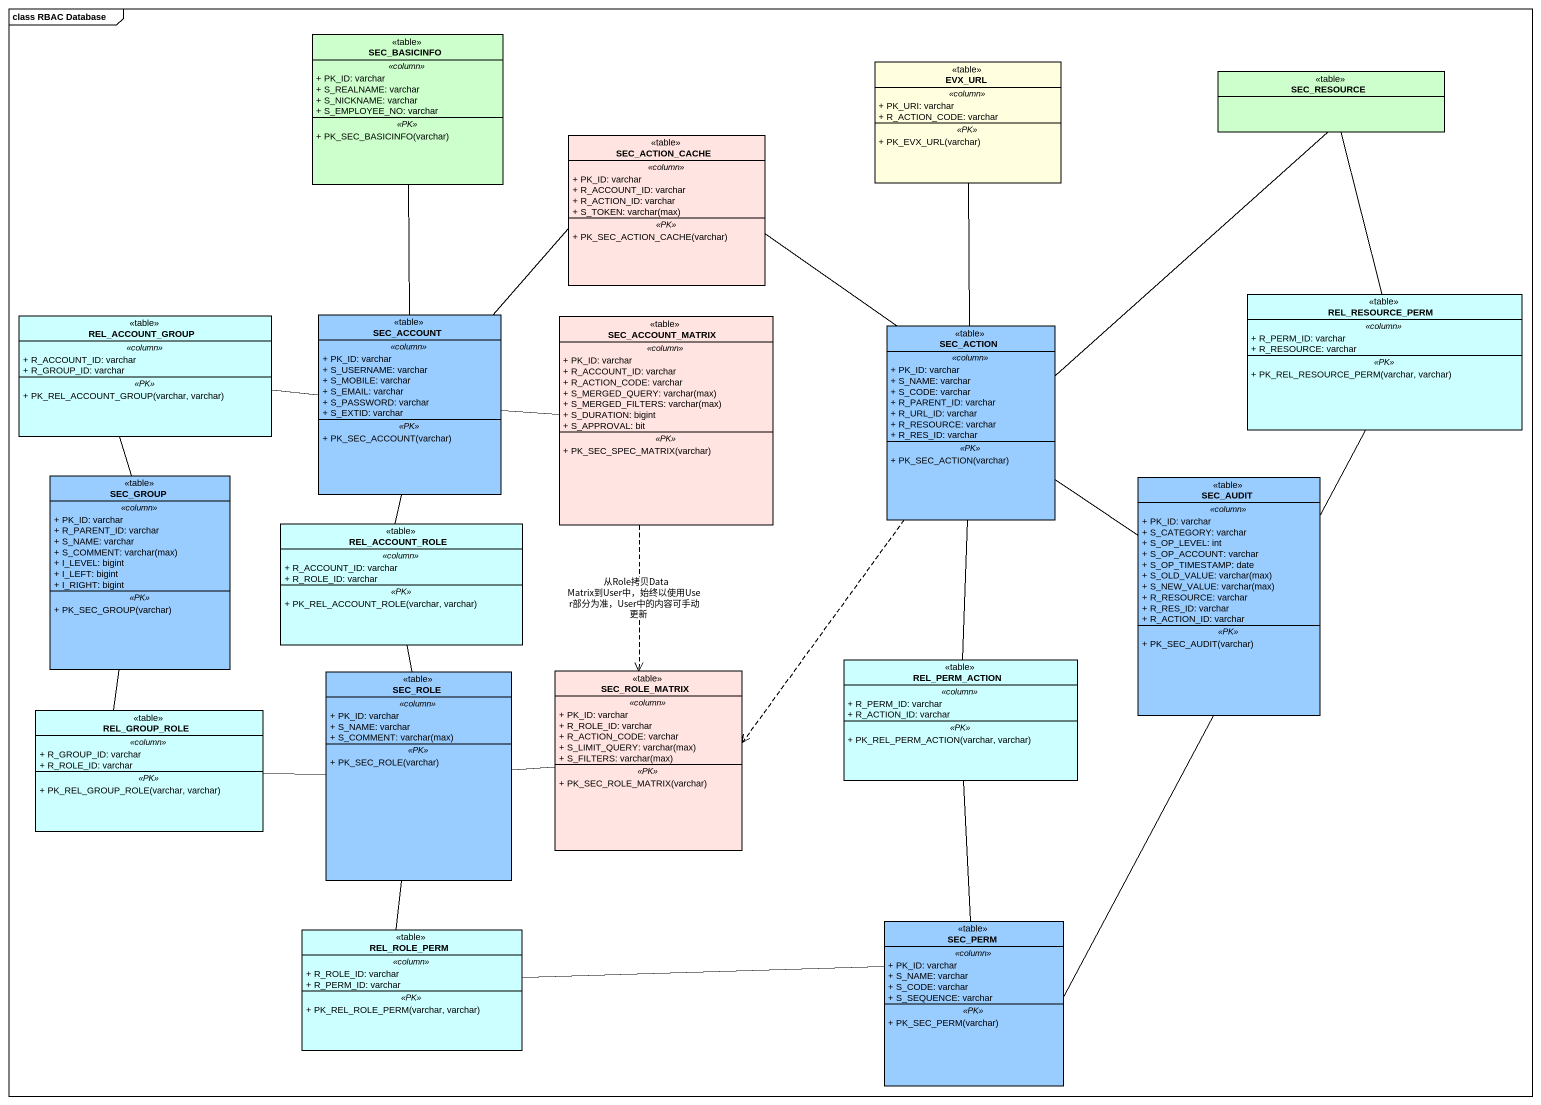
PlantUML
@startuml
mainframe class RBAC Database
hide circle
hide empty members
skinparam classAttributeIconSize 0
class SEC_BASICINFO <<table>> #CCFFCC {
  .. <<column>> ..
  + PK_ID: varchar
  + S_REALNAME: varchar
  + S_NICKNAME: varchar
  + S_EMPLOYEE_NO: varchar
  .. <<PK>> ..
  + PK_SEC_BASICINFO(varchar)
}
class EVX_URL <<table>> #FFFFE0 {
  .. <<column>> ..
  + PK_URI: varchar
  + R_ACTION_CODE: varchar
  .. <<PK>> ..
  + PK_EVX_URL(varchar)
}
class SEC_RESOURCE <<table>> #CCFFCC
class SEC_ACTION_CACHE <<table>> #FFE4E1 {
  .. <<column>> ..
  + PK_ID: varchar
  + R_ACCOUNT_ID: varchar
  + R_ACTION_ID: varchar
  {field} + S_TOKEN: varchar(max)
  .. <<PK>> ..
  + PK_SEC_ACTION_CACHE(varchar)
}
class REL_RESOURCE_PERM <<table>> #CCFFFF {
  .. <<column>> ..
  + R_PERM_ID: varchar
  + R_RESOURCE: varchar
  .. <<PK>> ..
  + PK_REL_RESOURCE_PERM(varchar, varchar)
}
class REL_ACCOUNT_GROUP <<table>> #CCFFFF {
  .. <<column>> ..
  + R_ACCOUNT_ID: varchar
  + R_GROUP_ID: varchar
  .. <<PK>> ..
  + PK_REL_ACCOUNT_GROUP(varchar, varchar)
}
class SEC_ACCOUNT <<table>> #99CCFF {
  .. <<column>> ..
  + PK_ID: varchar
  + S_USERNAME: varchar
  + S_MOBILE: varchar
  + S_EMAIL: varchar
  + S_PASSWORD: varchar
  + S_EXTID: varchar
  .. <<PK>> ..
  + PK_SEC_ACCOUNT(varchar)
}
class SEC_ACCOUNT_MATRIX <<table>> #FFE4E1 {
  .. <<column>> ..
  + PK_ID: varchar
  + R_ACCOUNT_ID: varchar
  + R_ACTION_CODE: varchar
  {field} + S_MERGED_QUERY: varchar(max)
  {field} + S_MERGED_FILTERS: varchar(max)
  + S_DURATION: bigint
  + S_APPROVAL: bit
  .. <<PK>> ..
  + PK_SEC_SPEC_MATRIX(varchar)
}
class SEC_ACTION <<table>> #99CCFF {
  .. <<column>> ..
  + PK_ID: varchar
  + S_NAME: varchar
  + S_CODE: varchar
  + R_PARENT_ID: varchar
  + R_URL_ID: varchar
  + R_RESOURCE: varchar
  + R_RES_ID: varchar
  .. <<PK>> ..
  + PK_SEC_ACTION(varchar)
}
class SEC_GROUP <<table>> #99CCFF {
  .. <<column>> ..
  + PK_ID: varchar
  + R_PARENT_ID: varchar
  + S_NAME: varchar
  {field} + S_COMMENT: varchar(max)
  + I_LEVEL: bigint
  + I_LEFT: bigint
  + I_RIGHT: bigint
  .. <<PK>> ..
  + PK_SEC_GROUP(varchar)
}
class SEC_AUDIT <<table>> #99CCFF {
  .. <<column>> ..
  + PK_ID: varchar
  + S_CATEGORY: varchar
  + S_OP_LEVEL: int
  + S_OP_ACCOUNT: varchar
  + S_OP_TIMESTAMP: date
  {field} + S_OLD_VALUE: varchar(max)
  {field} + S_NEW_VALUE: varchar(max)
  + R_RESOURCE: varchar
  + R_RES_ID: varchar
  + R_ACTION_ID: varchar
  .. <<PK>> ..
  + PK_SEC_AUDIT(varchar)
}
class REL_ACCOUNT_ROLE <<table>> #CCFFFF {
  .. <<column>> ..
  + R_ACCOUNT_ID: varchar
  + R_ROLE_ID: varchar
  .. <<PK>> ..
  + PK_REL_ACCOUNT_ROLE(varchar, varchar)
}
class SEC_ROLE <<table>> #99CCFF {
  .. <<column>> ..
  + PK_ID: varchar
  + S_NAME: varchar
  {field} + S_COMMENT: varchar(max)
  .. <<PK>> ..
  + PK_SEC_ROLE(varchar)
}
class SEC_ROLE_MATRIX <<table>> #FFE4E1 {
  .. <<column>> ..
  + PK_ID: varchar
  + R_ROLE_ID: varchar
  + R_ACTION_CODE: varchar
  {field} + S_LIMIT_QUERY: varchar(max)
  {field} + S_FILTERS: varchar(max)
  .. <<PK>> ..
  + PK_SEC_ROLE_MATRIX(varchar)
}
class REL_PERM_ACTION <<table>> #CCFFFF {
  .. <<column>> ..
  + R_PERM_ID: varchar
  + R_ACTION_ID: varchar
  .. <<PK>> ..
  + PK_REL_PERM_ACTION(varchar, varchar)
}
class REL_GROUP_ROLE <<table>> #CCFFFF {
  .. <<column>> ..
  + R_GROUP_ID: varchar
  + R_ROLE_ID: varchar
  .. <<PK>> ..
  + PK_REL_GROUP_ROLE(varchar, varchar)
}
class REL_ROLE_PERM <<table>> #CCFFFF {
  .. <<column>> ..
  + R_ROLE_ID: varchar
  + R_PERM_ID: varchar
  .. <<PK>> ..
  + PK_REL_ROLE_PERM(varchar, varchar)
}
class SEC_PERM <<table>> #99CCFF {
  .. <<column>> ..
  + PK_ID: varchar
  + S_NAME: varchar
  + S_CODE: varchar
  + S_SEQUENCE: varchar
  .. <<PK>> ..
  + PK_SEC_PERM(varchar)
}
SEC_BASICINFO -- SEC_ACCOUNT
SEC_RESOURCE -- REL_RESOURCE_PERM
SEC_RESOURCE -- SEC_ACTION
SEC_ACTION_CACHE -- SEC_ACTION
REL_RESOURCE_PERM -- SEC_PERM
REL_ACCOUNT_GROUP -right- SEC_ACCOUNT
REL_ACCOUNT_GROUP -- SEC_GROUP
SEC_ACCOUNT -up- SEC_ACTION_CACHE
SEC_ACCOUNT -right- SEC_ACCOUNT_MATRIX
SEC_ACCOUNT_MATRIX ..> SEC_ROLE_MATRIX : 从Role拷贝Data Matrix到User中，始终以使用User部分为准，User中的内容可手动更新
SEC_ACTION -up- EVX_URL
SEC_ACTION ..> SEC_ROLE_MATRIX
SEC_GROUP -- REL_GROUP_ROLE
SEC_AUDIT -up- SEC_ACTION
REL_ACCOUNT_ROLE -up- SEC_ACCOUNT
REL_ACCOUNT_ROLE -- SEC_ROLE
SEC_ROLE -right- SEC_ROLE_MATRIX
SEC_ROLE -- REL_ROLE_PERM
REL_PERM_ACTION -up- SEC_ACTION
REL_PERM_ACTION -- SEC_PERM
REL_GROUP_ROLE -right- SEC_ROLE
REL_ROLE_PERM -right- SEC_PERM
@enduml
